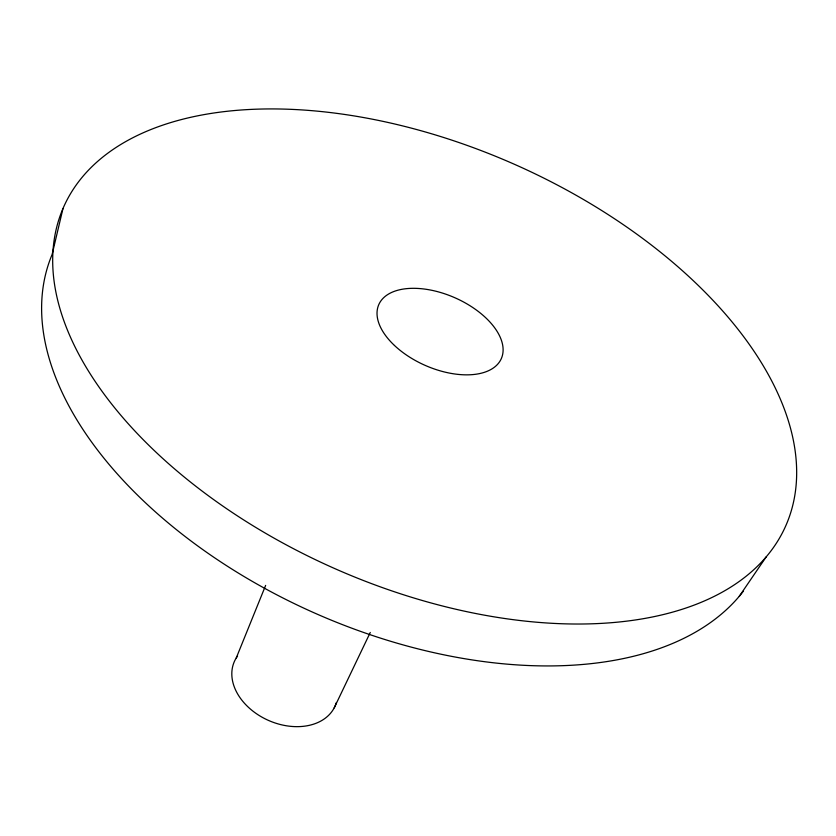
<?xml version="1.0" encoding="UTF-8"?>
<svg xmlns="http://www.w3.org/2000/svg" width="836" height="836" viewBox="0 0 836 836"><rect width="100%" height="100%" fill="white"/><g stroke="black" fill="none" stroke-linecap="round" stroke-linejoin="round"><path stroke-width="1.25" d="M62.972 208.551L52.104 254.531A386.086 224.445 23.8 0 0 293.143 603.059A386.086 224.445 23.8 0 0 743.517 591M236.254 657.953L265.639 585.399M334.201 707.873L370.275 632.465M739.296 596.277L766.215 556.849A394.686 221.206 23.8 0 0 381.561 121.063A394.686 221.206 23.8 0 0 126.257 421.522A394.686 221.206 23.8 0 0 766.215 556.849M336.396 702.47A55.061 40.065 23.8 0 1 266.914 719.702A55.061 40.065 23.8 0 1 237.56 656.02M394.467 345.467A66.953 36.941 23.8 0 0 500.565 360.138A66.953 36.941 23.8 0 0 425.169 289.151A66.953 36.941 23.8 0 0 394.467 345.467"/></g></svg>
